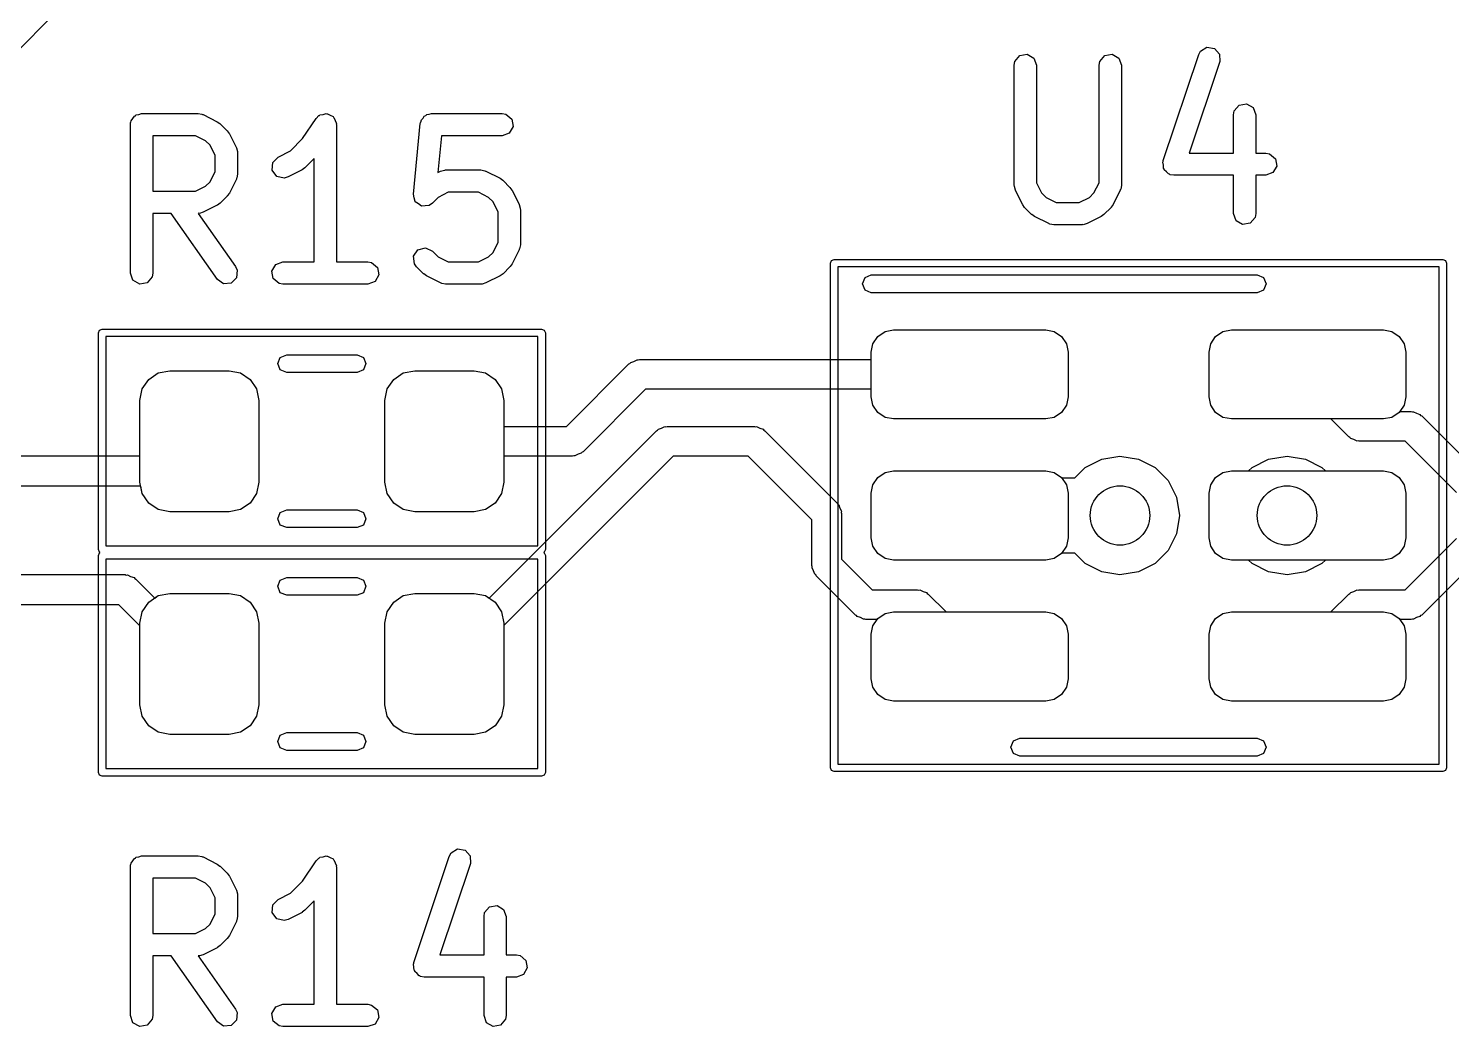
# Model space of a CAD drawing. Extents: x 96 to 198, y -147 to -47.
# Drawn here: x 107.52 to 117.11, y -117.94 to -111.22 of the extents above; entities that cross this region are included whole.
import ezdxf

# ---------------------------------------------------------------- set-up
doc = ezdxf.new("R2010")
doc.units = 0
doc.layers.add('BLACK', color=7, linetype='CONTINUOUS')

msp = doc.modelspace()

# ---------------------------------------------------------------- linework, layer by layer
at = {"layer": 'BLACK', "linetype": 'CONTINUOUS'}
for p, q in [((109.619, -109.2), (105.669, -113.15)), ((115.417, -111.373), (115.461, -111.346)), ((115.461, -111.346), (115.512, -111.354)), ((115.512, -111.354), (115.546, -111.392)), ((114.163, -111.467), (114.168, -111.442)), ((114.168, -111.442), (114.201, -111.402)), ((114.201, -111.402), (114.251, -111.394)), ((114.251, -111.394), (114.296, -111.419)), ((114.296, -111.419), (114.313, -111.467)), ((114.735, -111.467), (114.739, -111.442)), ((114.739, -111.442), (114.772, -111.402)), ((114.772, -111.402), (114.823, -111.394)), ((114.823, -111.394), (114.867, -111.419)), ((114.867, -111.419), (114.885, -111.467)), ((115.167, -112.11), (115.405, -111.396)), ((115.547, -111.443), (115.342, -112.059)), ((115.405, -111.396), (115.417, -111.373)), ((115.546, -111.392), (115.547, -111.443)), ((114.163, -112.277), (114.163, -111.467)), ((114.313, -111.467), (114.313, -112.259)), ((114.735, -112.259), (114.735, -111.467)), ((114.885, -111.467), (114.885, -112.277)), ((115.644, -111.775), (115.677, -111.736)), ((115.677, -111.736), (115.727, -111.727)), ((115.727, -111.727), (115.772, -111.753)), ((108.214, -111.851), (108.215, -111.842)), ((108.215, -111.842), (108.228, -111.827)), ((108.228, -111.827), (108.238, -111.81)), ((108.238, -111.81), (108.244, -111.808)), ((108.244, -111.808), (108.248, -111.802)), ((108.248, -111.802), (108.267, -111.799)), ((108.267, -111.799), (108.286, -111.792)), ((108.286, -111.792), (108.667, -111.792)), ((108.667, -111.792), (108.692, -111.797)), ((108.692, -111.797), (108.696, -111.8)), ((108.696, -111.8), (108.7, -111.8)), ((108.7, -111.8), (108.795, -111.848)), ((109.37, -111.962), (109.461, -111.826)), ((109.461, -111.826), (109.479, -111.807)), ((109.479, -111.807), (109.484, -111.806)), ((109.484, -111.806), (109.486, -111.802)), ((109.486, -111.802), (109.508, -111.799)), ((109.508, -111.799), (109.529, -111.793)), ((109.529, -111.793), (109.533, -111.794)), ((109.533, -111.794), (109.537, -111.794)), ((109.537, -111.794), (109.556, -111.804)), ((109.556, -111.804), (109.576, -111.813)), ((109.576, -111.813), (109.578, -111.817)), ((109.578, -111.817), (109.581, -111.819)), ((109.581, -111.819), (109.589, -111.84)), ((109.589, -111.84), (109.598, -111.859)), ((110.166, -111.852), (110.171, -111.835)), ((110.171, -111.835), (110.182, -111.824)), ((110.182, -111.824), (110.19, -111.81)), ((110.19, -111.81), (110.2, -111.806)), ((110.2, -111.806), (110.207, -111.799)), ((110.207, -111.799), (110.223, -111.798)), ((110.223, -111.798), (110.238, -111.792)), ((110.238, -111.792), (110.714, -111.792)), ((110.714, -111.792), (110.74, -111.797)), ((110.74, -111.797), (110.779, -111.83)), ((110.779, -111.83), (110.788, -111.88)), ((115.639, -111.801), (115.644, -111.775)), ((115.639, -112.059), (115.639, -111.801)), ((115.772, -111.753), (115.789, -111.801)), ((115.789, -111.801), (115.789, -112.059)), ((108.211, -111.867), (108.212, -111.858)), ((108.211, -112.867), (108.211, -111.867)), ((108.212, -111.854), (108.214, -111.851)), ((108.212, -111.858), (108.212, -111.854)), ((108.795, -111.848), (108.813, -111.861)), ((108.813, -111.861), (108.815, -111.862)), ((108.815, -111.862), (108.863, -111.91)), ((108.863, -111.91), (108.875, -111.928)), ((108.875, -111.928), (108.877, -111.929)), ((108.877, -111.929), (108.924, -112.024)), ((109.598, -111.859), (109.597, -111.863)), ((109.597, -111.863), (109.599, -111.867)), ((109.599, -111.867), (109.599, -112.792)), ((110.116, -112.336), (110.163, -111.86)), ((110.163, -111.86), (110.165, -111.856)), ((110.164, -111.854), (110.166, -111.852)), ((110.165, -111.856), (110.164, -111.854)), ((110.762, -111.925), (110.714, -111.942)), ((110.788, -111.88), (110.762, -111.925)), ((108.649, -111.942), (108.361, -111.942)), ((108.361, -111.942), (108.361, -112.316)), ((108.717, -111.977), (108.649, -111.942)), ((108.748, -112.007), (108.717, -111.977)), ((108.782, -112.076), (108.748, -112.007)), ((108.924, -112.024), (108.932, -112.049)), ((109.289, -112.044), (109.37, -111.962)), ((110.306, -111.942), (110.281, -112.191)), ((110.714, -111.942), (110.306, -111.942)), ((108.782, -112.183), (108.782, -112.076)), ((108.932, -112.049), (108.931, -112.054)), ((108.931, -112.054), (108.932, -112.058)), ((108.932, -112.058), (108.932, -112.201)), ((109.166, -112.174), (109.169, -112.123)), ((109.169, -112.123), (109.205, -112.086)), ((109.205, -112.086), (109.289, -112.044)), ((109.449, -112.096), (109.386, -112.159)), ((109.449, -112.792), (109.449, -112.096)), ((115.164, -112.121), (115.167, -112.116)), ((115.168, -112.141), (115.164, -112.121)), ((115.167, -112.116), (115.167, -112.11)), ((115.342, -112.059), (115.639, -112.059)), ((115.789, -112.059), (115.857, -112.059)), ((115.857, -112.059), (115.883, -112.064)), ((115.883, -112.064), (115.922, -112.097)), ((115.922, -112.097), (115.931, -112.147)), ((108.748, -112.252), (108.782, -112.183)), ((108.928, -112.226), (108.925, -112.23)), ((108.932, -112.201), (108.928, -112.226)), ((109.197, -112.216), (109.166, -112.174)), ((109.247, -112.228), (109.197, -112.216)), ((109.272, -112.22), (109.247, -112.228)), ((109.367, -112.173), (109.272, -112.22)), ((109.368, -112.171), (109.367, -112.173)), ((109.386, -112.159), (109.368, -112.171)), ((110.281, -112.191), (110.3, -112.181)), ((110.3, -112.181), (110.325, -112.174)), ((110.325, -112.174), (110.329, -112.175)), ((110.329, -112.175), (110.333, -112.173)), ((110.333, -112.173), (110.571, -112.173)), ((110.571, -112.173), (110.597, -112.178)), ((110.597, -112.178), (110.601, -112.181)), ((110.601, -112.181), (110.605, -112.181)), ((110.605, -112.181), (110.7, -112.229)), ((115.168, -112.162), (115.168, -112.141)), ((115.172, -112.166), (115.168, -112.162)), ((115.173, -112.172), (115.172, -112.166)), ((115.189, -112.185), (115.173, -112.172)), ((115.202, -112.2), (115.189, -112.185)), ((115.208, -112.201), (115.202, -112.2)), ((115.212, -112.205), (115.208, -112.201)), ((115.238, -112.209), (115.212, -112.205)), ((115.639, -112.209), (115.238, -112.209)), ((115.639, -112.467), (115.639, -112.209)), ((115.857, -112.209), (115.789, -112.209)), ((115.789, -112.209), (115.789, -112.467)), ((115.905, -112.191), (115.857, -112.209)), ((115.931, -112.147), (115.905, -112.191)), ((108.361, -112.316), (108.649, -112.316)), ((108.649, -112.316), (108.717, -112.282)), ((108.717, -112.282), (108.748, -112.252)), ((108.924, -112.234), (108.877, -112.329)), ((108.925, -112.23), (108.924, -112.234)), ((110.351, -112.323), (110.283, -112.358)), ((110.554, -112.323), (110.351, -112.323)), ((110.622, -112.358), (110.554, -112.323)), ((110.7, -112.229), (110.718, -112.242)), ((110.718, -112.242), (110.72, -112.243)), ((110.72, -112.243), (110.767, -112.291)), ((110.767, -112.291), (110.78, -112.309)), ((110.78, -112.309), (110.781, -112.31)), ((110.781, -112.31), (110.829, -112.405)), ((114.165, -112.281), (114.163, -112.277)), ((114.164, -112.285), (114.165, -112.281)), ((114.171, -112.31), (114.164, -112.285)), ((114.219, -112.406), (114.171, -112.31)), ((114.313, -112.259), (114.347, -112.328)), ((114.7, -112.328), (114.735, -112.259)), ((114.877, -112.31), (114.829, -112.406)), ((114.88, -112.303), (114.877, -112.306)), ((114.877, -112.306), (114.877, -112.31)), ((114.885, -112.277), (114.88, -112.303)), ((108.795, -112.411), (108.7, -112.458)), ((108.797, -112.409), (108.795, -112.411)), ((108.815, -112.397), (108.797, -112.409)), ((108.863, -112.349), (108.815, -112.397)), ((108.877, -112.329), (108.863, -112.348)), ((108.863, -112.348), (108.863, -112.349)), ((110.116, -112.337), (110.116, -112.336)), ((110.122, -112.361), (110.116, -112.337)), ((110.116, -112.337), (110.116, -112.337)), ((110.129, -112.386), (110.122, -112.361)), ((110.129, -112.387), (110.129, -112.386)), ((110.129, -112.386), (110.129, -112.386)), ((110.15, -112.401), (110.129, -112.387)), ((110.17, -112.416), (110.15, -112.401)), ((110.171, -112.416), (110.17, -112.416)), ((110.196, -112.414), (110.171, -112.416)), ((110.171, -112.416), (110.171, -112.416)), ((110.221, -112.412), (110.196, -112.414)), ((110.222, -112.412), (110.221, -112.412)), ((110.244, -112.397), (110.222, -112.412)), ((110.222, -112.412), (110.222, -112.412)), ((110.283, -112.358), (110.244, -112.397)), ((110.653, -112.388), (110.622, -112.358)), ((110.687, -112.457), (110.653, -112.388)), ((110.829, -112.405), (110.836, -112.43)), ((114.22, -112.407), (114.219, -112.406)), ((114.233, -112.425), (114.22, -112.407)), ((114.347, -112.328), (114.378, -112.358)), ((114.378, -112.358), (114.446, -112.392)), ((114.446, -112.392), (114.601, -112.392)), ((114.601, -112.392), (114.67, -112.358)), ((114.67, -112.358), (114.7, -112.328)), ((114.829, -112.406), (114.816, -112.424)), ((108.485, -112.466), (108.361, -112.466)), ((108.361, -112.466), (108.361, -112.867)), ((108.796, -112.91), (108.485, -112.466)), ((108.671, -112.465), (108.668, -112.466)), ((108.668, -112.466), (108.919, -112.824)), ((108.675, -112.466), (108.671, -112.465)), ((108.7, -112.458), (108.675, -112.466)), ((110.687, -112.659), (110.687, -112.457)), ((110.836, -112.43), (110.835, -112.435)), ((110.835, -112.435), (110.837, -112.439)), ((110.837, -112.439), (110.837, -112.677)), ((114.28, -112.473), (114.233, -112.425)), ((114.282, -112.473), (114.28, -112.473)), ((114.3, -112.487), (114.282, -112.473)), ((114.395, -112.534), (114.3, -112.487)), ((114.748, -112.487), (114.653, -112.534)), ((114.749, -112.486), (114.748, -112.487)), ((114.767, -112.473), (114.749, -112.486)), ((114.815, -112.425), (114.767, -112.473)), ((114.816, -112.424), (114.815, -112.425)), ((115.657, -112.516), (115.639, -112.467)), ((115.701, -112.541), (115.657, -112.516)), ((115.785, -112.493), (115.752, -112.532)), ((115.789, -112.467), (115.785, -112.493)), ((114.399, -112.535), (114.395, -112.534)), ((114.403, -112.538), (114.399, -112.535)), ((114.429, -112.542), (114.403, -112.538)), ((114.619, -112.542), (114.429, -112.542)), ((114.623, -112.541), (114.619, -112.542)), ((114.628, -112.542), (114.623, -112.541)), ((114.653, -112.534), (114.628, -112.542)), ((115.752, -112.532), (115.701, -112.541)), ((110.147, -112.711), (110.197, -112.697)), ((110.197, -112.697), (110.244, -112.719)), ((110.653, -112.728), (110.687, -112.659)), ((110.832, -112.703), (110.829, -112.706)), ((110.829, -112.706), (110.829, -112.71)), ((110.837, -112.677), (110.832, -112.703)), ((109.19, -112.81), (109.238, -112.792)), ((109.238, -112.792), (109.449, -112.792)), ((109.599, -112.792), (109.81, -112.792)), ((109.81, -112.792), (109.835, -112.797)), ((109.835, -112.797), (109.874, -112.83)), ((110.118, -112.753), (110.147, -112.711)), ((110.123, -112.804), (110.118, -112.753)), ((110.244, -112.719), (110.283, -112.758)), ((110.283, -112.758), (110.351, -112.792)), ((110.351, -112.792), (110.554, -112.792)), ((110.554, -112.792), (110.622, -112.758)), ((110.622, -112.758), (110.653, -112.728)), ((110.829, -112.71), (110.781, -112.806)), ((112.925, -112.8), (112.932, -112.782)), ((112.925, -116.2), (112.925, -112.8)), ((112.932, -112.782), (112.95, -112.775)), ((112.95, -112.775), (117.05, -112.775)), ((117.05, -112.775), (117.068, -112.782)), ((117.068, -112.782), (117.075, -112.8)), ((117.075, -112.8), (117.075, -116.2)), ((108.228, -112.916), (108.211, -112.867)), ((108.356, -112.893), (108.323, -112.932)), ((108.361, -112.867), (108.356, -112.893)), ((108.925, -112.899), (108.889, -112.935)), ((108.919, -112.824), (108.93, -112.848)), ((108.93, -112.848), (108.925, -112.899)), ((109.164, -112.854), (109.19, -112.81)), ((109.173, -112.905), (109.164, -112.854)), ((109.883, -112.88), (109.858, -112.925)), ((109.874, -112.83), (109.883, -112.88)), ((110.137, -112.825), (110.123, -112.804)), ((110.185, -112.873), (110.137, -112.825)), ((110.187, -112.873), (110.185, -112.873)), ((110.205, -112.887), (110.187, -112.873)), ((110.3, -112.934), (110.205, -112.887)), ((110.7, -112.887), (110.605, -112.934)), ((110.701, -112.886), (110.7, -112.887)), ((110.72, -112.873), (110.701, -112.886)), ((110.767, -112.825), (110.72, -112.873)), ((110.768, -112.824), (110.767, -112.825)), ((110.781, -112.806), (110.768, -112.824)), ((112.975, -112.825), (112.975, -116.175)), ((117.025, -112.825), (112.975, -112.825)), ((113.14, -112.94), (113.158, -112.898)), ((113.158, -112.898), (113.2, -112.88)), ((113.2, -112.88), (115, -112.88)), ((115, -112.88), (115.8, -112.88)), ((115.8, -112.88), (115.842, -112.898)), ((115.842, -112.898), (115.86, -112.94)), ((117.025, -116.175), (117.025, -112.825)), ((108.273, -112.941), (108.228, -112.916)), ((108.323, -112.932), (108.273, -112.941)), ((108.838, -112.94), (108.796, -112.91)), ((108.889, -112.935), (108.838, -112.94)), ((109.212, -112.938), (109.173, -112.905)), ((109.238, -112.942), (109.212, -112.938)), ((109.81, -112.942), (109.238, -112.942)), ((109.858, -112.925), (109.81, -112.942)), ((110.304, -112.935), (110.3, -112.934)), ((110.308, -112.938), (110.304, -112.935)), ((110.333, -112.942), (110.308, -112.938)), ((110.571, -112.942), (110.333, -112.942)), ((110.576, -112.941), (110.571, -112.942)), ((110.58, -112.942), (110.576, -112.941)), ((110.605, -112.934), (110.58, -112.942)), ((113.158, -112.982), (113.14, -112.94)), ((113.2, -113), (113.158, -112.982)), ((115.842, -112.982), (115.8, -113)), ((115.86, -112.94), (115.842, -112.982)), ((115, -113), (113.2, -113)), ((115.8, -113), (115, -113)), ((107.995, -113.27), (108.002, -113.252)), ((107.995, -114.73), (107.995, -113.27)), ((108.002, -113.252), (108.02, -113.245)), ((108.02, -113.245), (110.98, -113.245)), ((110.98, -113.245), (110.998, -113.252)), ((110.998, -113.252), (111.005, -113.27)), ((111.005, -113.27), (111.005, -114.73)), ((113.244, -113.294), (113.293, -113.261)), ((113.244, -113.294), (113.293, -113.261)), ((113.244, -113.294), (113.293, -113.261)), ((113.293, -113.261), (113.35, -113.25)), ((113.293, -113.261), (113.35, -113.25)), ((113.293, -113.261), (113.35, -113.25)), ((113.35, -113.25), (114.375, -113.25)), ((113.35, -113.25), (114.375, -113.25)), ((113.35, -113.25), (114.375, -113.25)), ((114.375, -113.25), (114.432, -113.261)), ((114.375, -113.25), (114.432, -113.261)), ((114.375, -113.25), (114.432, -113.261)), ((114.432, -113.261), (114.481, -113.294)), ((114.432, -113.261), (114.481, -113.294)), ((114.432, -113.261), (114.481, -113.294)), ((115.519, -113.294), (115.568, -113.261)), ((115.519, -113.294), (115.568, -113.261)), ((115.519, -113.294), (115.568, -113.261)), ((115.568, -113.261), (115.625, -113.25)), ((115.568, -113.261), (115.625, -113.25)), ((115.568, -113.261), (115.625, -113.25)), ((115.625, -113.25), (116.65, -113.25)), ((115.625, -113.25), (116.65, -113.25)), ((115.625, -113.25), (116.65, -113.25)), ((116.65, -113.25), (116.707, -113.261)), ((116.65, -113.25), (116.707, -113.261)), ((116.65, -113.25), (116.707, -113.261)), ((116.707, -113.261), (116.756, -113.294)), ((116.707, -113.261), (116.756, -113.294)), ((116.707, -113.261), (116.756, -113.294)), ((108.045, -113.295), (108.045, -114.705)), ((110.955, -113.295), (108.045, -113.295)), ((110.955, -114.705), (110.955, -113.295)), ((113.2, -113.4), (113.211, -113.343)), ((113.2, -113.4), (113.211, -113.343)), ((113.2, -113.4), (113.211, -113.343)), ((113.211, -113.343), (113.244, -113.294)), ((113.211, -113.343), (113.244, -113.294)), ((113.211, -113.343), (113.244, -113.294)), ((114.481, -113.294), (114.514, -113.343)), ((114.481, -113.294), (114.514, -113.343)), ((114.481, -113.294), (114.514, -113.343)), ((114.514, -113.343), (114.525, -113.4)), ((114.514, -113.343), (114.525, -113.4)), ((114.514, -113.343), (114.525, -113.4)), ((115.475, -113.4), (115.486, -113.343)), ((115.475, -113.4), (115.486, -113.343)), ((115.475, -113.4), (115.486, -113.343)), ((115.486, -113.343), (115.519, -113.294)), ((115.486, -113.343), (115.519, -113.294)), ((115.486, -113.343), (115.519, -113.294)), ((116.756, -113.294), (116.789, -113.343)), ((116.756, -113.294), (116.789, -113.343)), ((116.756, -113.294), (116.789, -113.343)), ((116.789, -113.343), (116.8, -113.4)), ((116.789, -113.343), (116.8, -113.4)), ((116.789, -113.343), (116.8, -113.4)), ((109.203, -113.477), (109.22, -113.435)), ((109.22, -113.435), (109.263, -113.417)), ((109.263, -113.417), (109.737, -113.417)), ((109.737, -113.417), (109.78, -113.435)), ((109.78, -113.435), (109.797, -113.477)), ((111.575, -113.476), (111.58, -113.469)), ((111.58, -113.469), (111.602, -113.462)), ((111.602, -113.462), (111.623, -113.451)), ((111.623, -113.451), (111.631, -113.452)), ((111.631, -113.452), (111.639, -113.45)), ((111.639, -113.45), (113.2, -113.45)), ((113.2, -113.45), (113.2, -113.4)), ((113.2, -113.7), (113.2, -113.4)), ((113.2, -113.7), (113.2, -113.4)), ((114.525, -113.4), (114.525, -113.7)), ((114.525, -113.4), (114.525, -113.7)), ((114.525, -113.4), (114.525, -113.7)), ((115.475, -113.7), (115.475, -113.4)), ((115.475, -113.7), (115.475, -113.4)), ((115.475, -113.7), (115.475, -113.4)), ((116.8, -113.4), (116.8, -113.7)), ((116.8, -113.4), (116.8, -113.7)), ((116.8, -113.4), (116.8, -113.7)), ((108.334, -113.584), (108.398, -113.54)), ((108.334, -113.584), (108.398, -113.54)), ((108.334, -113.584), (108.398, -113.54)), ((108.398, -113.54), (108.475, -113.525)), ((108.398, -113.54), (108.475, -113.525)), ((108.398, -113.54), (108.475, -113.525)), ((108.475, -113.525), (108.875, -113.525)), ((108.475, -113.525), (108.875, -113.525)), ((108.475, -113.525), (108.875, -113.525)), ((108.875, -113.525), (108.952, -113.54)), ((108.875, -113.525), (108.952, -113.54)), ((108.875, -113.525), (108.952, -113.54)), ((108.952, -113.54), (109.016, -113.584)), ((108.952, -113.54), (109.016, -113.584)), ((108.952, -113.54), (109.016, -113.584)), ((109.22, -113.52), (109.203, -113.477)), ((109.263, -113.537), (109.22, -113.52)), ((109.737, -113.537), (109.263, -113.537)), ((109.78, -113.52), (109.737, -113.537)), ((109.797, -113.477), (109.78, -113.52)), ((109.984, -113.584), (110.048, -113.54)), ((109.984, -113.584), (110.048, -113.54)), ((109.984, -113.584), (110.048, -113.54)), ((110.048, -113.54), (110.125, -113.525)), ((110.048, -113.54), (110.125, -113.525)), ((110.048, -113.54), (110.125, -113.525)), ((110.125, -113.525), (110.525, -113.525)), ((110.125, -113.525), (110.525, -113.525)), ((110.125, -113.525), (110.525, -113.525)), ((110.525, -113.525), (110.602, -113.54)), ((110.525, -113.525), (110.602, -113.54)), ((110.525, -113.525), (110.602, -113.54)), ((110.602, -113.54), (110.666, -113.584)), ((110.602, -113.54), (110.666, -113.584)), ((110.602, -113.54), (110.666, -113.584)), ((111.147, -113.9), (111.568, -113.479)), ((111.568, -113.479), (111.575, -113.476)), ((108.275, -113.725), (108.29, -113.648)), ((108.275, -113.725), (108.29, -113.648)), ((108.275, -113.725), (108.29, -113.648)), ((108.29, -113.648), (108.334, -113.584)), ((108.29, -113.648), (108.334, -113.584)), ((108.29, -113.648), (108.334, -113.584)), ((109.016, -113.584), (109.06, -113.648)), ((109.016, -113.584), (109.06, -113.648)), ((109.016, -113.584), (109.06, -113.648)), ((109.06, -113.648), (109.075, -113.725)), ((109.06, -113.648), (109.075, -113.725)), ((109.06, -113.648), (109.075, -113.725)), ((109.925, -113.725), (109.94, -113.648)), ((109.925, -113.725), (109.94, -113.648)), ((109.925, -113.725), (109.94, -113.648)), ((109.94, -113.648), (109.984, -113.584)), ((109.94, -113.648), (109.984, -113.584)), ((109.94, -113.648), (109.984, -113.584)), ((110.666, -113.584), (110.71, -113.648)), ((110.666, -113.584), (110.71, -113.648)), ((110.666, -113.584), (110.71, -113.648)), ((110.71, -113.648), (110.725, -113.725)), ((110.71, -113.648), (110.725, -113.725)), ((110.71, -113.648), (110.725, -113.725)), ((111.68, -113.65), (111.259, -114.071)), ((113.2, -113.65), (111.68, -113.65)), ((113.2, -113.7), (113.2, -113.65)), ((108.275, -114.098), (108.275, -113.725)), ((108.275, -114.275), (108.275, -113.725)), ((108.275, -114.275), (108.275, -113.725)), ((109.075, -113.725), (109.075, -114.275)), ((109.075, -113.725), (109.075, -114.275)), ((109.075, -113.725), (109.075, -114.275)), ((109.925, -114.275), (109.925, -113.725)), ((109.925, -114.275), (109.925, -113.725)), ((109.925, -114.275), (109.925, -113.725)), ((110.725, -113.725), (110.725, -113.9)), ((110.725, -113.725), (110.725, -114.275)), ((110.725, -113.725), (110.725, -114.275)), ((113.211, -113.757), (113.2, -113.7)), ((113.211, -113.757), (113.2, -113.7)), ((113.211, -113.757), (113.2, -113.7)), ((113.244, -113.806), (113.211, -113.757)), ((113.244, -113.806), (113.211, -113.757)), ((113.244, -113.806), (113.211, -113.757)), ((114.514, -113.757), (114.481, -113.806)), ((114.514, -113.757), (114.481, -113.806)), ((114.514, -113.757), (114.481, -113.806)), ((114.525, -113.7), (114.514, -113.757)), ((114.525, -113.7), (114.514, -113.757)), ((114.525, -113.7), (114.514, -113.757)), ((115.486, -113.757), (115.475, -113.7)), ((115.486, -113.757), (115.475, -113.7)), ((115.486, -113.757), (115.475, -113.7)), ((115.519, -113.806), (115.486, -113.757)), ((115.519, -113.806), (115.486, -113.757)), ((115.519, -113.806), (115.486, -113.757)), ((116.789, -113.757), (116.756, -113.806)), ((116.789, -113.757), (116.756, -113.806)), ((116.789, -113.757), (116.76, -113.8)), ((116.8, -113.7), (116.789, -113.757)), ((116.8, -113.7), (116.789, -113.757)), ((116.8, -113.7), (116.789, -113.757)), ((113.293, -113.839), (113.244, -113.806)), ((113.293, -113.839), (113.244, -113.806)), ((113.293, -113.839), (113.244, -113.806)), ((113.35, -113.85), (113.293, -113.839)), ((113.35, -113.85), (113.293, -113.839)), ((113.35, -113.85), (113.293, -113.839)), ((114.375, -113.85), (113.35, -113.85)), ((114.375, -113.85), (113.35, -113.85)), ((114.375, -113.85), (113.35, -113.85)), ((114.432, -113.839), (114.375, -113.85)), ((114.432, -113.839), (114.375, -113.85)), ((114.432, -113.839), (114.375, -113.85)), ((114.481, -113.806), (114.432, -113.839)), ((114.481, -113.806), (114.432, -113.839)), ((114.481, -113.806), (114.432, -113.839)), ((115.568, -113.839), (115.519, -113.806)), ((115.568, -113.839), (115.519, -113.806)), ((115.568, -113.839), (115.519, -113.806)), ((115.625, -113.85), (115.568, -113.839)), ((115.625, -113.85), (115.568, -113.839)), ((115.625, -113.85), (115.568, -113.839)), ((116.296, -113.85), (115.625, -113.85)), ((116.65, -113.85), (115.625, -113.85)), ((116.65, -113.85), (115.625, -113.85)), ((116.417, -113.971), (116.296, -113.85)), ((116.707, -113.839), (116.65, -113.85)), ((116.707, -113.839), (116.65, -113.85)), ((116.756, -113.806), (116.707, -113.839)), ((116.756, -113.806), (116.707, -113.839)), ((116.76, -113.8), (116.836, -113.8)), ((116.836, -113.8), (116.844, -113.802)), ((116.844, -113.802), (116.852, -113.801)), ((116.852, -113.801), (116.873, -113.812)), ((116.873, -113.812), (116.895, -113.819)), ((116.895, -113.819), (116.9, -113.826)), ((116.9, -113.826), (116.907, -113.829)), ((116.907, -113.829), (117.253, -114.175)), ((110.627, -115.057), (111.754, -113.929)), ((110.725, -113.9), (111.147, -113.9)), ((111.754, -113.929), (111.761, -113.926)), ((111.761, -113.926), (111.766, -113.919)), ((111.766, -113.919), (111.788, -113.912)), ((111.788, -113.912), (111.809, -113.901)), ((111.809, -113.901), (111.817, -113.902)), ((111.817, -113.902), (111.825, -113.9)), ((111.825, -113.9), (112.413, -113.9)), ((112.413, -113.9), (112.42, -113.902)), ((112.42, -113.902), (112.428, -113.901)), ((112.428, -113.901), (112.449, -113.912)), ((112.449, -113.912), (112.471, -113.919)), ((112.471, -113.919), (112.476, -113.926)), ((112.476, -113.926), (112.483, -113.929)), ((112.483, -113.929), (112.971, -114.417)), ((116.424, -113.974), (116.417, -113.971)), ((116.429, -113.981), (116.424, -113.974)), ((116.451, -113.988), (116.429, -113.981)), ((116.472, -113.999), (116.451, -113.988)), ((116.48, -113.998), (116.472, -113.999)), ((116.487, -114), (116.48, -113.998)), ((116.795, -114), (116.487, -114)), ((117.141, -114.346), (116.795, -114)), ((106.275, -114.098), (108.275, -114.098)), ((111.866, -114.1), (110.725, -115.241)), ((111.189, -114.1), (110.725, -114.1)), ((110.725, -114.1), (110.725, -114.275)), ((111.196, -114.098), (111.189, -114.1)), ((111.204, -114.099), (111.196, -114.098)), ((111.225, -114.088), (111.204, -114.099)), ((111.247, -114.081), (111.225, -114.088)), ((111.252, -114.074), (111.247, -114.081)), ((111.259, -114.071), (111.252, -114.074)), ((112.371, -114.1), (111.866, -114.1)), ((112.8, -114.529), (112.371, -114.1)), ((114.64, -114.176), (114.752, -114.12)), ((114.752, -114.12), (114.875, -114.1)), ((114.875, -114.1), (114.999, -114.12)), ((114.999, -114.12), (115.111, -114.176)), ((115.765, -114.176), (115.876, -114.12)), ((115.876, -114.12), (116, -114.1)), ((116, -114.1), (116.124, -114.12)), ((116.124, -114.12), (116.235, -114.176)), ((113.244, -114.244), (113.293, -114.211)), ((113.244, -114.244), (113.293, -114.211)), ((113.244, -114.244), (113.293, -114.211)), ((113.293, -114.211), (113.35, -114.2)), ((113.293, -114.211), (113.35, -114.2)), ((113.293, -114.211), (113.35, -114.2)), ((113.35, -114.2), (114.375, -114.2)), ((113.35, -114.2), (114.375, -114.2)), ((113.35, -114.2), (114.375, -114.2)), ((114.375, -114.2), (114.432, -114.211)), ((114.375, -114.2), (114.432, -114.211)), ((114.375, -114.2), (114.432, -114.211)), ((114.432, -114.211), (114.481, -114.244)), ((114.432, -114.211), (114.481, -114.244)), ((114.432, -114.211), (114.481, -114.244)), ((114.571, -114.246), (114.64, -114.176)), ((115.111, -114.176), (115.199, -114.265)), ((115.519, -114.244), (115.568, -114.211)), ((115.519, -114.244), (115.568, -114.211)), ((115.519, -114.244), (115.568, -114.211)), ((115.568, -114.211), (115.625, -114.2)), ((115.568, -114.211), (115.625, -114.2)), ((115.568, -114.211), (115.625, -114.2)), ((115.625, -114.2), (115.741, -114.2)), ((115.625, -114.2), (116.65, -114.2)), ((115.625, -114.2), (116.65, -114.2)), ((115.741, -114.2), (115.765, -114.176)), ((116.235, -114.176), (116.259, -114.2)), ((116.259, -114.2), (116.65, -114.2)), ((116.65, -114.2), (116.707, -114.211)), ((116.65, -114.2), (116.707, -114.211)), ((116.65, -114.2), (116.707, -114.211)), ((116.707, -114.211), (116.756, -114.244)), ((116.707, -114.211), (116.756, -114.244)), ((116.707, -114.211), (116.756, -114.244)), ((108.28, -114.302), (106.275, -114.302)), ((108.29, -114.352), (108.275, -114.275)), ((108.29, -114.352), (108.275, -114.275)), ((108.29, -114.352), (108.28, -114.302)), ((109.075, -114.275), (109.06, -114.352)), ((109.075, -114.275), (109.06, -114.352)), ((109.075, -114.275), (109.06, -114.352)), ((109.94, -114.352), (109.925, -114.275)), ((109.94, -114.352), (109.925, -114.275)), ((109.94, -114.352), (109.925, -114.275)), ((110.725, -114.275), (110.71, -114.352)), ((110.725, -114.275), (110.71, -114.352)), ((110.725, -114.275), (110.71, -114.352)), ((113.2, -114.35), (113.211, -114.293)), ((113.2, -114.35), (113.211, -114.293)), ((113.2, -114.35), (113.211, -114.293)), ((113.211, -114.293), (113.244, -114.244)), ((113.211, -114.293), (113.244, -114.244)), ((113.211, -114.293), (113.244, -114.244)), ((114.481, -114.244), (114.482, -114.246)), ((114.481, -114.244), (114.514, -114.293)), ((114.481, -114.244), (114.514, -114.293)), ((114.482, -114.246), (114.571, -114.246)), ((114.514, -114.293), (114.525, -114.35)), ((114.514, -114.293), (114.525, -114.35)), ((115.199, -114.265), (115.256, -114.376)), ((115.475, -114.35), (115.486, -114.293)), ((115.475, -114.35), (115.486, -114.293)), ((115.475, -114.35), (115.486, -114.293)), ((115.486, -114.293), (115.519, -114.244)), ((115.486, -114.293), (115.519, -114.244)), ((115.486, -114.293), (115.519, -114.244)), ((116.756, -114.244), (116.789, -114.293)), ((116.756, -114.244), (116.789, -114.293)), ((116.756, -114.244), (116.789, -114.293)), ((116.789, -114.293), (116.8, -114.35)), ((116.789, -114.293), (116.8, -114.35)), ((116.789, -114.293), (116.8, -114.35)), ((108.334, -114.416), (108.29, -114.352)), ((108.334, -114.416), (108.29, -114.352)), ((108.334, -114.416), (108.29, -114.352)), ((108.398, -114.46), (108.334, -114.416)), ((108.398, -114.46), (108.334, -114.416)), ((108.398, -114.46), (108.334, -114.416)), ((109.016, -114.416), (108.952, -114.46)), ((109.016, -114.416), (108.952, -114.46)), ((109.016, -114.416), (108.952, -114.46)), ((109.06, -114.352), (109.016, -114.416)), ((109.06, -114.352), (109.016, -114.416)), ((109.06, -114.352), (109.016, -114.416)), ((109.984, -114.416), (109.94, -114.352)), ((109.984, -114.416), (109.94, -114.352)), ((109.984, -114.416), (109.94, -114.352)), ((110.048, -114.46), (109.984, -114.416)), ((110.048, -114.46), (109.984, -114.416)), ((110.048, -114.46), (109.984, -114.416)), ((110.666, -114.416), (110.602, -114.46)), ((110.666, -114.416), (110.602, -114.46)), ((110.666, -114.416), (110.602, -114.46)), ((110.71, -114.352), (110.666, -114.416)), ((110.71, -114.352), (110.666, -114.416)), ((110.71, -114.352), (110.666, -114.416)), ((112.971, -114.417), (112.974, -114.424)), ((112.974, -114.424), (112.981, -114.429)), ((112.981, -114.429), (112.988, -114.451)), ((113.2, -114.65), (113.2, -114.35)), ((113.2, -114.65), (113.2, -114.35)), ((113.2, -114.65), (113.2, -114.35)), ((114.525, -114.35), (114.525, -114.65)), ((114.525, -114.35), (114.525, -114.65)), ((115.256, -114.376), (115.275, -114.5)), ((115.475, -114.65), (115.475, -114.35)), ((115.475, -114.65), (115.475, -114.35)), ((115.475, -114.65), (115.475, -114.35)), ((116.8, -114.35), (116.8, -114.65)), ((116.8, -114.35), (116.8, -114.65)), ((116.8, -114.35), (116.8, -114.65)), ((108.475, -114.475), (108.398, -114.46)), ((108.475, -114.475), (108.398, -114.46)), ((108.475, -114.475), (108.398, -114.46)), ((108.875, -114.475), (108.475, -114.475)), ((108.875, -114.475), (108.475, -114.475)), ((108.875, -114.475), (108.475, -114.475)), ((108.952, -114.46), (108.875, -114.475)), ((108.952, -114.46), (108.875, -114.475)), ((108.952, -114.46), (108.875, -114.475)), ((109.203, -114.522), (109.22, -114.48)), ((109.22, -114.565), (109.203, -114.522)), ((109.22, -114.48), (109.263, -114.462)), ((109.263, -114.462), (109.737, -114.462)), ((109.737, -114.462), (109.78, -114.48)), ((109.78, -114.48), (109.797, -114.522)), ((109.797, -114.522), (109.78, -114.565)), ((110.125, -114.475), (110.048, -114.46)), ((110.125, -114.475), (110.048, -114.46)), ((110.125, -114.475), (110.048, -114.46)), ((110.525, -114.475), (110.125, -114.475)), ((110.525, -114.475), (110.125, -114.475)), ((110.525, -114.475), (110.125, -114.475)), ((110.602, -114.46), (110.525, -114.475)), ((110.602, -114.46), (110.525, -114.475)), ((110.602, -114.46), (110.525, -114.475)), ((112.988, -114.451), (112.999, -114.472)), ((112.999, -114.472), (112.998, -114.48)), ((112.998, -114.48), (113, -114.487)), ((113, -114.487), (113, -114.795)), ((115.275, -114.5), (115.256, -114.624)), ((109.263, -114.582), (109.22, -114.565)), ((109.737, -114.582), (109.263, -114.582)), ((109.78, -114.565), (109.737, -114.582)), ((112.8, -114.836), (112.8, -114.529)), ((115.256, -114.624), (115.199, -114.735)), ((108.045, -114.705), (110.955, -114.705)), ((113.211, -114.707), (113.2, -114.65)), ((113.211, -114.707), (113.2, -114.65)), ((113.211, -114.707), (113.2, -114.65)), ((113.244, -114.756), (113.211, -114.707)), ((113.244, -114.756), (113.211, -114.707)), ((113.244, -114.756), (113.211, -114.707)), ((114.514, -114.707), (114.481, -114.756)), ((114.514, -114.707), (114.481, -114.756)), ((114.525, -114.65), (114.514, -114.707)), ((114.525, -114.65), (114.514, -114.707)), ((115.486, -114.707), (115.475, -114.65)), ((115.486, -114.707), (115.475, -114.65)), ((115.486, -114.707), (115.475, -114.65)), ((115.519, -114.756), (115.486, -114.707)), ((115.519, -114.756), (115.486, -114.707)), ((115.519, -114.756), (115.486, -114.707)), ((116.789, -114.707), (116.756, -114.756)), ((116.789, -114.707), (116.756, -114.756)), ((116.789, -114.707), (116.756, -114.756)), ((116.8, -114.65), (116.789, -114.707)), ((116.8, -114.65), (116.789, -114.707)), ((116.8, -114.65), (116.789, -114.707)), ((116.795, -115), (117.141, -114.654)), ((108.002, -114.748), (107.995, -114.73)), ((107.995, -114.77), (108.002, -114.752)), ((107.995, -116.23), (107.995, -114.77)), ((108.008, -114.75), (108.002, -114.748)), ((108.002, -114.752), (108.008, -114.75)), ((108.045, -114.795), (108.045, -116.205)), ((110.955, -114.795), (108.045, -114.795)), ((110.955, -116.205), (110.955, -114.795)), ((110.998, -114.748), (110.992, -114.75)), ((110.992, -114.75), (110.998, -114.752)), ((111.005, -114.73), (110.998, -114.748)), ((110.998, -114.752), (111.005, -114.77)), ((111.005, -114.77), (111.005, -116.23)), ((113, -114.795), (113.205, -115)), ((113.293, -114.789), (113.244, -114.756)), ((113.293, -114.789), (113.244, -114.756)), ((113.293, -114.789), (113.244, -114.756)), ((113.35, -114.8), (113.293, -114.789)), ((113.35, -114.8), (113.293, -114.789)), ((113.35, -114.8), (113.293, -114.789)), ((114.375, -114.8), (113.35, -114.8)), ((114.375, -114.8), (113.35, -114.8)), ((114.375, -114.8), (113.35, -114.8)), ((114.432, -114.789), (114.375, -114.8)), ((114.432, -114.789), (114.375, -114.8)), ((114.432, -114.789), (114.375, -114.8)), ((114.481, -114.756), (114.432, -114.789)), ((114.481, -114.756), (114.432, -114.789)), ((114.481, -114.756), (114.432, -114.789)), ((114.482, -114.754), (114.481, -114.756)), ((114.571, -114.754), (114.482, -114.754)), ((114.64, -114.824), (114.571, -114.754)), ((115.199, -114.735), (115.111, -114.824)), ((115.568, -114.789), (115.519, -114.756)), ((115.568, -114.789), (115.519, -114.756)), ((115.568, -114.789), (115.519, -114.756)), ((115.625, -114.8), (115.568, -114.789)), ((115.625, -114.8), (115.568, -114.789)), ((115.625, -114.8), (115.568, -114.789)), ((115.741, -114.8), (115.625, -114.8)), ((116.65, -114.8), (115.625, -114.8)), ((116.65, -114.8), (115.625, -114.8)), ((115.765, -114.824), (115.741, -114.8)), ((116.259, -114.8), (116.235, -114.824)), ((116.65, -114.8), (116.259, -114.8)), ((116.707, -114.789), (116.65, -114.8)), ((116.707, -114.789), (116.65, -114.8)), ((116.707, -114.789), (116.65, -114.8)), ((116.756, -114.756), (116.707, -114.789)), ((116.756, -114.756), (116.707, -114.789)), ((116.756, -114.756), (116.707, -114.789)), ((106.275, -114.898), (108.175, -114.898)), ((108.175, -114.898), (108.183, -114.901)), ((108.183, -114.901), (108.191, -114.9)), ((108.191, -114.9), (108.212, -114.91)), ((108.212, -114.91), (108.235, -114.918)), ((112.802, -114.844), (112.8, -114.836)), ((112.801, -114.852), (112.802, -114.844)), ((112.812, -114.873), (112.801, -114.852)), ((112.819, -114.895), (112.812, -114.873)), ((112.826, -114.9), (112.819, -114.895)), ((112.829, -114.907), (112.826, -114.9)), ((113.093, -115.171), (112.829, -114.907)), ((114.752, -114.88), (114.64, -114.824)), ((114.875, -114.9), (114.752, -114.88)), ((114.999, -114.88), (114.875, -114.9)), ((115.111, -114.824), (114.999, -114.88)), ((115.876, -114.88), (115.765, -114.824)), ((116, -114.9), (115.876, -114.88)), ((116.124, -114.88), (116, -114.9)), ((116.235, -114.824), (116.124, -114.88)), ((117.253, -114.825), (116.907, -115.171)), ((108.235, -114.918), (108.24, -114.924)), ((108.24, -114.924), (108.247, -114.928)), ((108.247, -114.928), (108.375, -115.056)), ((109.203, -114.977), (109.22, -114.935)), ((109.22, -115.02), (109.203, -114.977)), ((109.22, -114.935), (109.263, -114.917)), ((109.263, -114.917), (109.737, -114.917)), ((109.737, -114.917), (109.78, -114.935)), ((109.78, -114.935), (109.797, -114.977)), ((109.797, -114.977), (109.78, -115.02)), ((113.205, -115), (113.512, -115)), ((113.512, -115), (113.52, -115.002)), ((113.52, -115.002), (113.528, -115.001)), ((113.528, -115.001), (113.549, -115.012)), ((116.451, -115.012), (116.472, -115.001)), ((116.472, -115.001), (116.48, -115.002)), ((116.48, -115.002), (116.487, -115)), ((116.487, -115), (116.795, -115)), ((108.133, -115.102), (106.275, -115.102)), ((108.275, -115.244), (108.133, -115.102)), ((108.29, -115.148), (108.334, -115.084)), ((108.29, -115.148), (108.334, -115.084)), ((108.334, -115.084), (108.398, -115.04)), ((108.334, -115.084), (108.398, -115.04)), ((108.375, -115.056), (108.398, -115.04)), ((108.398, -115.04), (108.475, -115.025)), ((108.398, -115.04), (108.475, -115.025)), ((108.398, -115.04), (108.475, -115.025)), ((108.475, -115.025), (108.875, -115.025)), ((108.475, -115.025), (108.875, -115.025)), ((108.475, -115.025), (108.875, -115.025)), ((108.875, -115.025), (108.952, -115.04)), ((108.875, -115.025), (108.952, -115.04)), ((108.875, -115.025), (108.952, -115.04)), ((108.952, -115.04), (109.016, -115.084)), ((108.952, -115.04), (109.016, -115.084)), ((108.952, -115.04), (109.016, -115.084)), ((109.016, -115.084), (109.06, -115.148)), ((109.016, -115.084), (109.06, -115.148)), ((109.016, -115.084), (109.06, -115.148)), ((109.263, -115.037), (109.22, -115.02)), ((109.737, -115.037), (109.263, -115.037)), ((109.78, -115.02), (109.737, -115.037)), ((109.94, -115.148), (109.984, -115.084)), ((109.94, -115.148), (109.984, -115.084)), ((109.94, -115.148), (109.984, -115.084)), ((109.984, -115.084), (110.048, -115.04)), ((109.984, -115.084), (110.048, -115.04)), ((109.984, -115.084), (110.048, -115.04)), ((110.048, -115.04), (110.125, -115.025)), ((110.048, -115.04), (110.125, -115.025)), ((110.048, -115.04), (110.125, -115.025)), ((110.125, -115.025), (110.525, -115.025)), ((110.125, -115.025), (110.525, -115.025)), ((110.125, -115.025), (110.525, -115.025)), ((110.525, -115.025), (110.602, -115.04)), ((110.525, -115.025), (110.602, -115.04)), ((110.525, -115.025), (110.602, -115.04)), ((110.602, -115.04), (110.627, -115.057)), ((110.602, -115.04), (110.666, -115.084)), ((110.602, -115.04), (110.666, -115.084)), ((110.666, -115.084), (110.71, -115.148)), ((110.666, -115.084), (110.71, -115.148)), ((113.549, -115.012), (113.571, -115.019)), ((113.571, -115.019), (113.576, -115.026)), ((113.576, -115.026), (113.583, -115.029)), ((113.583, -115.029), (113.704, -115.15)), ((116.296, -115.15), (116.417, -115.029)), ((116.417, -115.029), (116.424, -115.026)), ((116.424, -115.026), (116.429, -115.019)), ((116.429, -115.019), (116.451, -115.012)), ((108.275, -115.225), (108.29, -115.148)), ((108.275, -115.225), (108.29, -115.148)), ((109.06, -115.148), (109.075, -115.225)), ((109.06, -115.148), (109.075, -115.225)), ((109.06, -115.148), (109.075, -115.225)), ((109.925, -115.225), (109.94, -115.148)), ((109.925, -115.225), (109.94, -115.148)), ((109.925, -115.225), (109.94, -115.148)), ((110.71, -115.148), (110.725, -115.225)), ((110.71, -115.148), (110.725, -115.225)), ((113.1, -115.174), (113.093, -115.171)), ((113.105, -115.181), (113.1, -115.174)), ((113.127, -115.188), (113.105, -115.181)), ((113.148, -115.199), (113.127, -115.188)), ((113.156, -115.198), (113.148, -115.199)), ((113.164, -115.2), (113.156, -115.198)), ((113.211, -115.243), (113.244, -115.194)), ((113.211, -115.243), (113.244, -115.194)), ((113.244, -115.194), (113.293, -115.161)), ((113.244, -115.194), (113.293, -115.161)), ((113.293, -115.161), (113.35, -115.15)), ((113.293, -115.161), (113.35, -115.15)), ((113.35, -115.15), (114.375, -115.15)), ((113.35, -115.15), (114.375, -115.15)), ((113.704, -115.15), (114.375, -115.15)), ((114.375, -115.15), (114.432, -115.161)), ((114.375, -115.15), (114.432, -115.161)), ((114.375, -115.15), (114.432, -115.161)), ((114.432, -115.161), (114.481, -115.194)), ((114.432, -115.161), (114.481, -115.194)), ((114.432, -115.161), (114.481, -115.194)), ((114.481, -115.194), (114.514, -115.243)), ((114.481, -115.194), (114.514, -115.243)), ((114.481, -115.194), (114.514, -115.243)), ((115.486, -115.243), (115.519, -115.194)), ((115.486, -115.243), (115.519, -115.194)), ((115.486, -115.243), (115.519, -115.194)), ((115.519, -115.194), (115.568, -115.161)), ((115.519, -115.194), (115.568, -115.161)), ((115.519, -115.194), (115.568, -115.161)), ((115.568, -115.161), (115.625, -115.15)), ((115.568, -115.161), (115.625, -115.15)), ((115.568, -115.161), (115.625, -115.15)), ((115.625, -115.15), (116.296, -115.15)), ((115.625, -115.15), (116.65, -115.15)), ((115.625, -115.15), (116.65, -115.15)), ((116.65, -115.15), (116.707, -115.161)), ((116.65, -115.15), (116.707, -115.161)), ((116.707, -115.161), (116.756, -115.194)), ((116.707, -115.161), (116.756, -115.194)), ((116.756, -115.194), (116.789, -115.243)), ((116.756, -115.194), (116.789, -115.243)), ((116.844, -115.198), (116.836, -115.2)), ((116.852, -115.199), (116.844, -115.198)), ((116.873, -115.188), (116.852, -115.199)), ((116.895, -115.181), (116.873, -115.188)), ((116.9, -115.174), (116.895, -115.181)), ((116.907, -115.171), (116.9, -115.174)), ((108.275, -115.775), (108.275, -115.225)), ((108.275, -115.775), (108.275, -115.225)), ((108.275, -115.775), (108.275, -115.244)), ((109.075, -115.225), (109.075, -115.775)), ((109.075, -115.225), (109.075, -115.775)), ((109.075, -115.225), (109.075, -115.775)), ((109.925, -115.775), (109.925, -115.225)), ((109.925, -115.775), (109.925, -115.225)), ((109.925, -115.775), (109.925, -115.225)), ((110.725, -115.225), (110.725, -115.775)), ((110.725, -115.225), (110.725, -115.775)), ((110.725, -115.241), (110.725, -115.775)), ((113.24, -115.2), (113.164, -115.2)), ((113.2, -115.3), (113.211, -115.243)), ((113.2, -115.3), (113.211, -115.243)), ((113.2, -115.3), (113.211, -115.243)), ((113.211, -115.243), (113.24, -115.2)), ((114.514, -115.243), (114.525, -115.3)), ((114.514, -115.243), (114.525, -115.3)), ((114.514, -115.243), (114.525, -115.3)), ((115.475, -115.3), (115.486, -115.243)), ((115.475, -115.3), (115.486, -115.243)), ((115.475, -115.3), (115.486, -115.243)), ((116.836, -115.2), (116.76, -115.2)), ((116.76, -115.2), (116.789, -115.243)), ((116.789, -115.243), (116.8, -115.3)), ((116.789, -115.243), (116.8, -115.3)), ((116.789, -115.243), (116.8, -115.3)), ((113.2, -115.6), (113.2, -115.3)), ((113.2, -115.6), (113.2, -115.3)), ((113.2, -115.6), (113.2, -115.3)), ((114.525, -115.3), (114.525, -115.6)), ((114.525, -115.3), (114.525, -115.6)), ((114.525, -115.3), (114.525, -115.6)), ((115.475, -115.6), (115.475, -115.3)), ((115.475, -115.6), (115.475, -115.3)), ((115.475, -115.6), (115.475, -115.3)), ((116.8, -115.3), (116.8, -115.6)), ((116.8, -115.3), (116.8, -115.6)), ((116.8, -115.3), (116.8, -115.6)), ((113.211, -115.657), (113.2, -115.6)), ((113.211, -115.657), (113.2, -115.6)), ((113.211, -115.657), (113.2, -115.6)), ((113.244, -115.706), (113.211, -115.657)), ((113.244, -115.706), (113.211, -115.657)), ((113.244, -115.706), (113.211, -115.657)), ((114.514, -115.657), (114.481, -115.706)), ((114.514, -115.657), (114.481, -115.706)), ((114.514, -115.657), (114.481, -115.706)), ((114.525, -115.6), (114.514, -115.657)), ((114.525, -115.6), (114.514, -115.657)), ((114.525, -115.6), (114.514, -115.657)), ((115.486, -115.657), (115.475, -115.6)), ((115.486, -115.657), (115.475, -115.6)), ((115.486, -115.657), (115.475, -115.6)), ((115.519, -115.706), (115.486, -115.657)), ((115.519, -115.706), (115.486, -115.657)), ((115.519, -115.706), (115.486, -115.657)), ((116.789, -115.657), (116.756, -115.706)), ((116.789, -115.657), (116.756, -115.706)), ((116.789, -115.657), (116.756, -115.706)), ((116.8, -115.6), (116.789, -115.657)), ((116.8, -115.6), (116.789, -115.657)), ((116.8, -115.6), (116.789, -115.657)), ((113.293, -115.739), (113.244, -115.706)), ((113.293, -115.739), (113.244, -115.706)), ((113.293, -115.739), (113.244, -115.706)), ((113.35, -115.75), (113.293, -115.739)), ((113.35, -115.75), (113.293, -115.739)), ((113.35, -115.75), (113.293, -115.739)), ((114.375, -115.75), (113.35, -115.75)), ((114.375, -115.75), (113.35, -115.75)), ((114.375, -115.75), (113.35, -115.75)), ((114.432, -115.739), (114.375, -115.75)), ((114.432, -115.739), (114.375, -115.75)), ((114.432, -115.739), (114.375, -115.75)), ((114.481, -115.706), (114.432, -115.739)), ((114.481, -115.706), (114.432, -115.739)), ((114.481, -115.706), (114.432, -115.739)), ((115.568, -115.739), (115.519, -115.706)), ((115.568, -115.739), (115.519, -115.706)), ((115.568, -115.739), (115.519, -115.706)), ((115.625, -115.75), (115.568, -115.739)), ((115.625, -115.75), (115.568, -115.739)), ((115.625, -115.75), (115.568, -115.739)), ((116.65, -115.75), (115.625, -115.75)), ((116.65, -115.75), (115.625, -115.75)), ((116.65, -115.75), (115.625, -115.75)), ((116.707, -115.739), (116.65, -115.75)), ((116.707, -115.739), (116.65, -115.75)), ((116.707, -115.739), (116.65, -115.75)), ((116.756, -115.706), (116.707, -115.739)), ((116.756, -115.706), (116.707, -115.739)), ((116.756, -115.706), (116.707, -115.739)), ((108.29, -115.852), (108.275, -115.775)), ((108.29, -115.852), (108.275, -115.775)), ((108.29, -115.852), (108.275, -115.775)), ((108.334, -115.916), (108.29, -115.852)), ((108.334, -115.916), (108.29, -115.852)), ((108.334, -115.916), (108.29, -115.852)), ((109.06, -115.852), (109.016, -115.916)), ((109.06, -115.852), (109.016, -115.916)), ((109.06, -115.852), (109.016, -115.916)), ((109.075, -115.775), (109.06, -115.852)), ((109.075, -115.775), (109.06, -115.852)), ((109.075, -115.775), (109.06, -115.852)), ((109.94, -115.852), (109.925, -115.775)), ((109.94, -115.852), (109.925, -115.775)), ((109.94, -115.852), (109.925, -115.775)), ((109.984, -115.916), (109.94, -115.852)), ((109.984, -115.916), (109.94, -115.852)), ((109.984, -115.916), (109.94, -115.852)), ((110.71, -115.852), (110.666, -115.916)), ((110.71, -115.852), (110.666, -115.916)), ((110.71, -115.852), (110.666, -115.916)), ((110.725, -115.775), (110.71, -115.852)), ((110.725, -115.775), (110.71, -115.852)), ((110.725, -115.775), (110.71, -115.852)), ((108.398, -115.96), (108.334, -115.916)), ((108.398, -115.96), (108.334, -115.916)), ((108.398, -115.96), (108.334, -115.916)), ((108.475, -115.975), (108.398, -115.96)), ((108.475, -115.975), (108.398, -115.96)), ((108.475, -115.975), (108.398, -115.96)), ((108.952, -115.96), (108.875, -115.975)), ((108.952, -115.96), (108.875, -115.975)), ((108.952, -115.96), (108.875, -115.975)), ((109.016, -115.916), (108.952, -115.96)), ((109.016, -115.916), (108.952, -115.96)), ((109.016, -115.916), (108.952, -115.96)), ((109.22, -115.98), (109.263, -115.962)), ((109.263, -115.962), (109.737, -115.962)), ((109.737, -115.962), (109.78, -115.98)), ((110.048, -115.96), (109.984, -115.916)), ((110.048, -115.96), (109.984, -115.916)), ((110.048, -115.96), (109.984, -115.916)), ((110.125, -115.975), (110.048, -115.96)), ((110.125, -115.975), (110.048, -115.96)), ((110.125, -115.975), (110.048, -115.96)), ((110.602, -115.96), (110.525, -115.975)), ((110.602, -115.96), (110.525, -115.975)), ((110.602, -115.96), (110.525, -115.975)), ((110.666, -115.916), (110.602, -115.96)), ((110.666, -115.916), (110.602, -115.96)), ((110.666, -115.916), (110.602, -115.96)), ((108.875, -115.975), (108.475, -115.975)), ((108.875, -115.975), (108.475, -115.975)), ((108.875, -115.975), (108.475, -115.975)), ((109.203, -116.022), (109.22, -115.98)), ((109.22, -116.065), (109.203, -116.022)), ((109.78, -115.98), (109.797, -116.022)), ((109.797, -116.022), (109.78, -116.065)), ((110.525, -115.975), (110.125, -115.975)), ((110.525, -115.975), (110.125, -115.975)), ((110.525, -115.975), (110.125, -115.975)), ((114.14, -116.06), (114.158, -116.018)), ((114.158, -116.102), (114.14, -116.06)), ((114.158, -116.018), (114.2, -116)), ((114.2, -116), (115, -116)), ((115, -116), (115.8, -116)), ((115.8, -116), (115.842, -116.018)), ((115.842, -116.018), (115.86, -116.06)), ((115.86, -116.06), (115.842, -116.102)), ((109.263, -116.082), (109.22, -116.065)), ((109.737, -116.082), (109.263, -116.082)), ((109.78, -116.065), (109.737, -116.082)), ((114.2, -116.12), (114.158, -116.102)), ((115, -116.12), (114.2, -116.12)), ((115.8, -116.12), (115, -116.12)), ((115.842, -116.102), (115.8, -116.12)), ((108.002, -116.248), (107.995, -116.23)), ((108.02, -116.255), (108.002, -116.248)), ((108.045, -116.205), (110.955, -116.205)), ((110.998, -116.248), (110.98, -116.255)), ((111.005, -116.23), (110.998, -116.248)), ((112.932, -116.218), (112.925, -116.2)), ((112.95, -116.225), (112.932, -116.218)), ((117.05, -116.225), (112.95, -116.225)), ((112.975, -116.175), (117.025, -116.175)), ((117.068, -116.218), (117.05, -116.225)), ((117.075, -116.2), (117.068, -116.218)), ((110.98, -116.255), (108.02, -116.255)), ((108.215, -116.842), (108.228, -116.827)), ((108.228, -116.827), (108.238, -116.81)), ((108.238, -116.81), (108.244, -116.808)), ((108.244, -116.808), (108.248, -116.802)), ((108.248, -116.802), (108.267, -116.799)), ((108.267, -116.799), (108.286, -116.792)), ((108.286, -116.792), (108.667, -116.792)), ((108.667, -116.792), (108.692, -116.797)), ((108.692, -116.797), (108.696, -116.8)), ((108.696, -116.8), (108.7, -116.8)), ((108.7, -116.8), (108.795, -116.848)), ((109.37, -116.962), (109.461, -116.826)), ((109.461, -116.826), (109.479, -116.807)), ((109.479, -116.807), (109.484, -116.806)), ((109.484, -116.806), (109.486, -116.802)), ((109.486, -116.802), (109.508, -116.799)), ((109.508, -116.799), (109.529, -116.793)), ((109.529, -116.793), (109.533, -116.794)), ((109.533, -116.794), (109.537, -116.794)), ((109.537, -116.794), (109.556, -116.804)), ((109.556, -116.804), (109.576, -116.813)), ((109.576, -116.813), (109.578, -116.817)), ((109.578, -116.817), (109.581, -116.819)), ((109.581, -116.819), (109.589, -116.84)), ((110.119, -117.51), (110.357, -116.796)), ((110.357, -116.796), (110.37, -116.773)), ((110.37, -116.773), (110.414, -116.746)), ((110.414, -116.746), (110.464, -116.754)), ((110.464, -116.754), (110.498, -116.792)), ((110.498, -116.792), (110.5, -116.843)), ((108.211, -116.867), (108.212, -116.858)), ((108.211, -117.867), (108.211, -116.867)), ((108.212, -116.854), (108.214, -116.851)), ((108.212, -116.858), (108.212, -116.854)), ((108.214, -116.851), (108.215, -116.842)), ((108.795, -116.848), (108.813, -116.861)), ((108.813, -116.861), (108.815, -116.862)), ((108.815, -116.862), (108.863, -116.91)), ((108.863, -116.91), (108.875, -116.928)), ((109.589, -116.84), (109.598, -116.859)), ((109.598, -116.859), (109.597, -116.863)), ((109.597, -116.863), (109.599, -116.867)), ((109.599, -116.867), (109.599, -117.792)), ((110.5, -116.843), (110.295, -117.459)), ((108.649, -116.942), (108.361, -116.942)), ((108.361, -116.942), (108.361, -117.316)), ((108.717, -116.977), (108.649, -116.942)), ((108.748, -117.007), (108.717, -116.977)), ((108.782, -117.076), (108.748, -117.007)), ((108.875, -116.928), (108.877, -116.929)), ((108.877, -116.929), (108.924, -117.024)), ((109.289, -117.044), (109.37, -116.962)), ((108.782, -117.183), (108.782, -117.076)), ((108.924, -117.024), (108.932, -117.049)), ((108.932, -117.049), (108.931, -117.054)), ((108.931, -117.054), (108.932, -117.058)), ((108.932, -117.058), (108.932, -117.201)), ((109.169, -117.123), (109.205, -117.086)), ((109.205, -117.086), (109.289, -117.044)), ((109.449, -117.096), (109.386, -117.159)), ((109.449, -117.792), (109.449, -117.096)), ((108.748, -117.252), (108.782, -117.183)), ((108.932, -117.201), (108.928, -117.226)), ((109.166, -117.174), (109.169, -117.123)), ((109.197, -117.216), (109.166, -117.174)), ((109.367, -117.173), (109.272, -117.22)), ((109.368, -117.171), (109.367, -117.173)), ((109.386, -117.159), (109.368, -117.171)), ((110.592, -117.201), (110.596, -117.175)), ((110.592, -117.459), (110.592, -117.201)), ((110.596, -117.175), (110.629, -117.136)), ((110.629, -117.136), (110.68, -117.127)), ((110.68, -117.127), (110.724, -117.153)), ((110.724, -117.153), (110.742, -117.201)), ((110.742, -117.201), (110.742, -117.459)), ((108.649, -117.316), (108.717, -117.282)), ((108.717, -117.282), (108.748, -117.252)), ((108.924, -117.234), (108.877, -117.329)), ((108.925, -117.23), (108.924, -117.234)), ((108.928, -117.226), (108.925, -117.23)), ((109.247, -117.228), (109.197, -117.216)), ((109.272, -117.22), (109.247, -117.228)), ((108.361, -117.316), (108.649, -117.316)), ((108.815, -117.397), (108.797, -117.409)), ((108.863, -117.349), (108.815, -117.397)), ((108.877, -117.329), (108.863, -117.348)), ((108.863, -117.348), (108.863, -117.349)), ((108.485, -117.466), (108.361, -117.466)), ((108.361, -117.466), (108.361, -117.867)), ((108.796, -117.91), (108.485, -117.466)), ((108.671, -117.465), (108.668, -117.466)), ((108.668, -117.466), (108.919, -117.824)), ((108.675, -117.466), (108.671, -117.465)), ((108.7, -117.458), (108.675, -117.466)), ((108.795, -117.411), (108.7, -117.458)), ((108.797, -117.409), (108.795, -117.411)), ((110.295, -117.459), (110.592, -117.459)), ((110.742, -117.459), (110.81, -117.459)), ((110.81, -117.459), (110.835, -117.464)), ((110.835, -117.464), (110.874, -117.497)), ((110.874, -117.497), (110.883, -117.547)), ((110.117, -117.521), (110.119, -117.516)), ((110.12, -117.541), (110.117, -117.521)), ((110.119, -117.516), (110.119, -117.51)), ((110.121, -117.562), (110.12, -117.541)), ((110.125, -117.566), (110.121, -117.562)), ((110.126, -117.572), (110.125, -117.566)), ((110.141, -117.585), (110.126, -117.572)), ((110.155, -117.6), (110.141, -117.585)), ((110.858, -117.591), (110.81, -117.609)), ((110.883, -117.547), (110.858, -117.591)), ((110.16, -117.601), (110.155, -117.6)), ((110.165, -117.605), (110.16, -117.601)), ((110.19, -117.609), (110.165, -117.605)), ((110.592, -117.609), (110.19, -117.609)), ((110.592, -117.867), (110.592, -117.609)), ((110.81, -117.609), (110.742, -117.609)), ((110.742, -117.609), (110.742, -117.867)), ((108.228, -117.916), (108.211, -117.867)), ((108.361, -117.867), (108.356, -117.893)), ((108.919, -117.824), (108.93, -117.848)), ((108.93, -117.848), (108.925, -117.899)), ((109.164, -117.854), (109.19, -117.81)), ((109.173, -117.905), (109.164, -117.854)), ((109.19, -117.81), (109.238, -117.792)), ((109.238, -117.792), (109.449, -117.792)), ((109.599, -117.792), (109.81, -117.792)), ((109.81, -117.792), (109.835, -117.797)), ((109.835, -117.797), (109.874, -117.83)), ((109.883, -117.88), (109.858, -117.925)), ((109.874, -117.83), (109.883, -117.88)), ((110.609, -117.916), (110.592, -117.867)), ((110.742, -117.867), (110.737, -117.893)), ((108.273, -117.941), (108.228, -117.916)), ((108.323, -117.932), (108.273, -117.941)), ((108.356, -117.893), (108.323, -117.932)), ((108.838, -117.94), (108.796, -117.91)), ((108.889, -117.935), (108.838, -117.94)), ((108.925, -117.899), (108.889, -117.935)), ((109.212, -117.938), (109.173, -117.905)), ((109.238, -117.942), (109.212, -117.938)), ((109.81, -117.942), (109.238, -117.942)), ((109.858, -117.925), (109.81, -117.942)), ((110.654, -117.941), (110.609, -117.916)), ((110.704, -117.932), (110.654, -117.941)), ((110.737, -117.893), (110.704, -117.932))]:
    msp.add_line(p, q, dxfattribs=at)
at = {"layer": 'BLACK'}
for centre in [(114.875, -114.5), (116, -114.5)]:
    msp.add_circle(centre, 0.2, dxfattribs=at)

doc.saveas('drawing.dxf')
